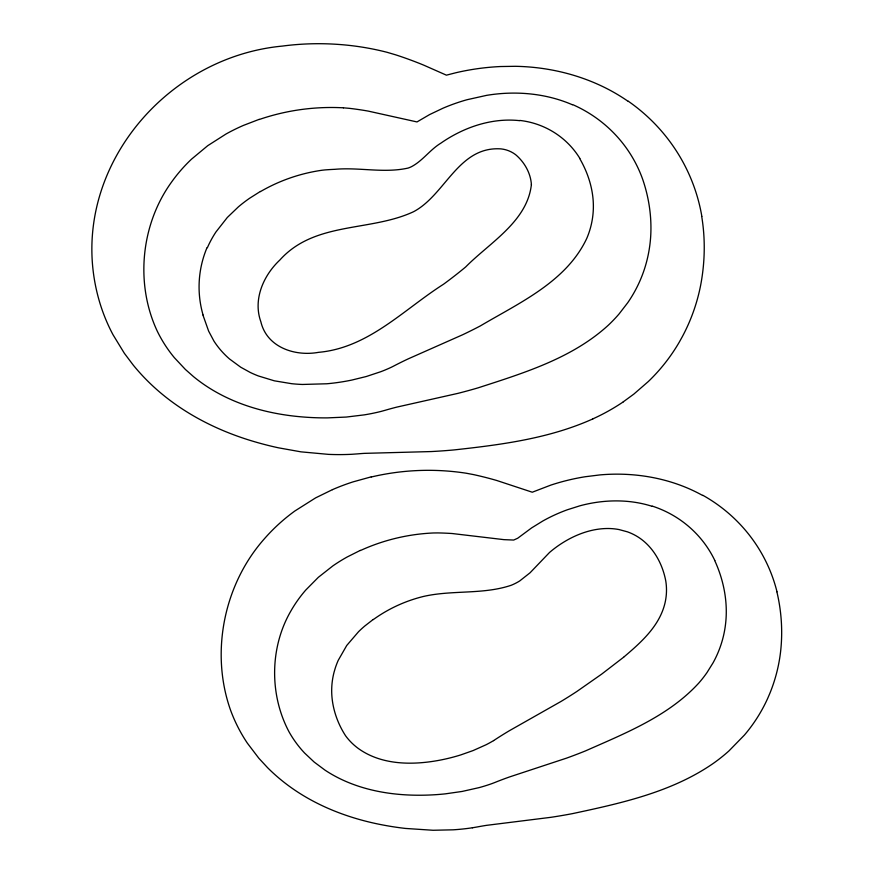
<?xml version="1.0" encoding="UTF-8"?>
<svg xmlns="http://www.w3.org/2000/svg" width="874" height="874" viewBox="0 0 874 874"><rect width="100%" height="100%" fill="white"/><g stroke="black" fill="none" stroke-linecap="round" stroke-linejoin="round"><path stroke-width="1.31" d="M624.058 656.855C640.161 643.133 657.182 628.133 663.814 607.321A59.203 58.012 -4.3 0 0 665.78 581.024C662.667 564.429 654.08 548.206 640.063 538.34A53.15 52.079 -4.3 0 0 627.423 531.829L619.021 529.557A59.345 58.143 -4.3 0 0 608.533 528.508C593.861 528.366 579.484 533.118 566.822 540.307A109.818 107.622 -4.3 0 0 549.528 552.466L530.07 572.776L519.735 580.926A53.303 52.232 -4.3 0 1 511.203 585.274C482.918 594.823 452.219 589.808 423.3 596.494A142.626 139.764 -4.3 0 0 373.307 619.579M623.719 657.15L601.585 674.182L576.938 691.421A476.166 466.607 -4.3 0 1 560.922 701.505L509.324 730.751A387.182 379.414 -4.3 0 0 494.444 740.059L493.602 740.595M373.209 619.458L364.775 626.024A117.291 114.942 -4.3 0 0 358.58 631.673L346.738 645.471L338.227 660.34A81.249 79.621 -4.3 0 0 335.255 668.14L334.076 672.161A76.093 74.574 -4.3 0 0 331.705 692.612C332.164 707.951 337.309 723.016 345.623 735.842A60.525 59.312 -4.3 0 0 357.597 747.958C380.911 765.22 412.167 765.362 439.524 760.238A187.244 183.485 -4.3 0 0 460.817 754.896L473.096 750.569L485.911 744.834A117.914 115.554 -4.3 0 0 493.602 740.595M623.337 401.789L633.847 394.098L648.333 381.523A182.251 178.602 -4.3 0 0 679.317 342.073L682.386 336.556A190.073 186.26 -4.3 0 0 687.991 325.139A189.221 185.419 -4.3 0 0 700.697 285C704.968 262.429 705.471 239.072 701.702 216.402M260.354 191.461L249.593 198.267A141.26 138.42 -4.3 0 0 238.383 206.865L227.327 217.462L215.965 231.938A107.152 105 -4.3 0 0 207.378 247.703M360.35 550.369L347.153 557A166.366 163.023 -4.3 0 0 332.907 565.86L318.365 577.299L305.747 590.059A133.012 130.335 -4.3 0 0 290.539 611.592C269.662 648.005 269.443 695.158 289.152 732.051A110.135 107.917 -4.3 0 0 304.567 753.006L314.181 762.062L325.03 770.158A131.832 129.177 -4.3 0 0 338.642 778.046C362.819 790.172 390.099 794.99 416.985 795.22A242.491 237.619 -4.3 0 0 445.412 793.843L462.106 791.451L479.116 787.616A169.982 166.573 -4.3 0 0 492.215 783.508L494.979 782.438A337.856 331.071 -4.3 0 1 509.662 776.899L566.505 758.151A513.191 502.889 -4.3 0 0 585.624 750.842C625.762 733.057 668.818 716.003 699.036 682.78A120.623 118.198 -4.3 0 0 707.022 672.532L713.053 662.842A108.682 106.497 -4.3 0 0 724.426 631.432A111.763 109.523 -4.3 0 0 726.261 609.32C725.901 592.496 721.738 575.835 714.724 560.562M332.437 489.648L315.58 497.896L294.909 510.962A184.053 180.361 -4.3 0 0 263.926 539.313C223.799 584.914 210.252 652.572 230.463 709.896A159.166 155.965 -4.3 0 0 247.364 743.162L258.846 758.25L267.608 767.711A184.37 180.667 -4.3 0 0 280.543 779.466C310.226 803.96 347.076 818.479 384.691 825.329A299.148 293.14 -4.3 0 0 405.46 828.432L433.056 830.267L453.114 829.819A222.062 217.604 -4.3 0 0 472.43 827.776M592.834 418.919C549.156 438.573 500.988 444.8 453.825 449.946A568.712 557.295 -4.3 0 1 431.133 451.563L364.272 453.366A242.841 237.968 -4.3 0 0 357.816 453.857L351.927 454.283A248.719 243.715 -4.3 0 1 328.482 454.371L300.973 451.847L278.588 447.838A326.909 320.354 -4.3 0 1 256.355 442.244C215.583 430.598 176.624 410.299 146.624 379.982A210.601 206.373 -4.3 0 1 133.274 365.135L124.37 353.315L113.019 334.742A183.343 179.662 -4.3 0 1 99.472 301.617C63.529 179.378 159.953 57.64 282.378 46.082A270.754 265.314 -4.3 0 1 338.861 44.454A266.887 261.534 -4.3 0 1 387.106 52.309L395.725 54.854A377.918 370.336 -4.3 0 1 423.628 65.102L446.406 75.164L456.031 72.706A242.426 237.564 -4.3 0 1 500.551 66.533L515.332 66.304A214.327 210.022 -4.3 0 1 531.829 67.211C560.278 69.854 588.3 78.037 613.264 92.032A184.731 181.027 -4.3 0 1 628.177 101.373M259.163 119.356L243.464 125.397A191.34 187.506 -4.3 0 0 226.06 133.984L207.75 145.674L191.504 159.177A158.38 155.19 -4.3 0 0 171.096 182.721C140.812 225.044 135.175 283.919 157.211 331.049A134.716 132.007 -4.3 0 0 174.374 357.684L185.397 369.462L193.635 376.738A157.746 154.578 -4.3 0 0 208.853 387.728C236.723 405.416 269.432 414.189 302.109 416.909A270.558 265.128 -4.3 0 0 327.488 417.881L346.246 417.062L364.218 414.877A196.497 192.553 -4.3 0 0 381.097 411.414L384.888 410.365A306.894 300.732 -4.3 0 1 396.818 407.109L457.779 393.398A531.676 521.002 -4.3 0 0 478.264 387.794C523.887 372.979 572.186 358.296 608.359 325.172A146.111 143.183 -4.3 0 0 619.163 313.832L627.707 302.754A133.187 130.521 -4.3 0 0 645.471 265.762A137.764 135 -4.3 0 0 650.78 234.745C651.698 215.9 648.759 196.912 642.609 179.104A131.198 128.565 -4.3 0 0 572.536 104.552M371.253 476.843L353.074 481.869A216.588 212.24 -4.3 0 0 332.437 489.648M472.419 827.776L477.28 826.946A274.939 269.411 -4.3 0 1 486.425 825.362L550.762 817.332A550.161 539.116 -4.3 0 0 572.448 813.639C621.196 803.217 671.866 792.161 713.523 763.231A170.736 167.305 -4.3 0 0 728.916 750.952L744.408 735.078A157.648 154.48 -4.3 0 0 767.634 698.512L769.786 693.508A163.624 160.335 -4.3 0 0 780.482 652.572C782.896 632.328 781.596 611.647 776.877 591.818M343.438 107.819L349.414 108.343A321.534 315.077 -4.3 0 1 368.096 111.074L416.996 121.934L429.637 114.56L443.173 108.125A190.816 186.981 -4.3 0 1 467.022 99.723L486.578 95.364A167 163.646 -4.3 0 1 501.698 93.551C521.396 92.098 541.421 94.108 560.256 100.182A134.53 131.832 -4.3 0 1 572.437 104.771M519.713 120.667C499.327 118.383 478.602 123.059 460.227 131.865A136.836 134.083 -4.3 0 0 440.791 143.205C430.063 149.705 422.798 160.641 411.698 166.563A27.946 27.389 -4.3 0 1 408.103 168.07C384.09 173.456 359.214 167.12 334.862 169.316A262.834 257.557 -4.3 0 0 324.888 169.927L321.905 170.255A167.775 164.41 -4.3 0 0 260.441 191.603M579.713 158.544C586.858 170.856 591.72 184.622 593.031 198.835A84.439 82.746 -4.3 0 1 586.793 238.34C566.418 281.767 519.331 302.819 480.329 325.926A494.662 484.731 -4.3 0 1 462.707 334.731L408.224 358.864A362.197 354.92 -4.3 0 0 393.322 366.25L391.563 367.135A144.483 141.588 -4.3 0 1 380.78 371.712L366.272 376.519L351.763 380.081A214.862 210.547 -4.3 0 1 326.821 383.773L302.426 384.462A157.997 154.829 -4.3 0 1 291.676 383.697L274.327 380.813L258.453 375.984A106.792 104.651 -4.3 0 1 250.161 372.411L240.711 367.2L229.523 358.974A85.565 83.838 -4.3 0 1 213.944 341.1L208.635 331.115L202.91 314.957M623.348 401.822A204.549 200.441 -4.3 0 1 592.823 418.886M628.286 101.231A181.202 177.564 -4.3 0 1 701.844 216.381M259.217 119.509A218.107 213.726 -4.3 0 1 343.438 107.819M203.041 314.924A104.956 102.848 -4.3 0 1 207.051 247.571M519.746 120.426A81.151 79.523 -4.3 0 1 579.877 158.445M371.286 476.996A243.289 238.405 -4.3 0 1 466.192 473.216L473.555 474.604A349.731 342.706 -4.3 0 1 496.694 480.471L532.277 492.215L550.838 485.103A217.976 213.595 -4.3 0 1 585.176 476.745L600.045 474.899A189.724 185.922 -4.3 0 1 615.842 474.156C640.861 474.014 666.01 478.69 688.985 488.708A159.691 156.49 -4.3 0 1 702.707 495.503M702.838 495.285A156.337 153.201 -4.3 0 1 776.997 591.796M360.427 550.522A192.925 189.057 -4.3 0 1 433.395 532.976L437.896 532.922A292.659 286.792 -4.3 0 1 452.131 533.522L503.992 539.651L513.693 540.045L517.692 538.242L531.621 527.907L542.885 520.959A163.525 160.237 -4.3 0 1 567.313 509.782L580.008 505.773A142.888 140.026 -4.3 0 1 592.714 502.954C608.927 500.136 625.697 500.092 641.811 503.566A109.458 107.262 -4.3 0 1 652.168 506.33M652.244 506.101A106.071 103.94 -4.3 0 1 714.834 560.518M531.392 184.556C527.317 221.592 489.549 242.721 465.656 266.974A461.09 451.836 -4.3 0 1 443.489 284.258C403.493 309.713 368.402 347.918 318.518 352.342C295.084 356.614 266.865 347.47 260.856 321.741C252.805 299.531 263.435 275.408 279.855 260.026C314.706 221.166 370.226 231.927 413.555 211.716C445.522 194.858 458.315 146.002 500.977 148.886A28.918 28.339 -4.3 0 1 515.54 154.611C524.334 162.018 530.66 172.943 531.392 184.556"/></g></svg>
